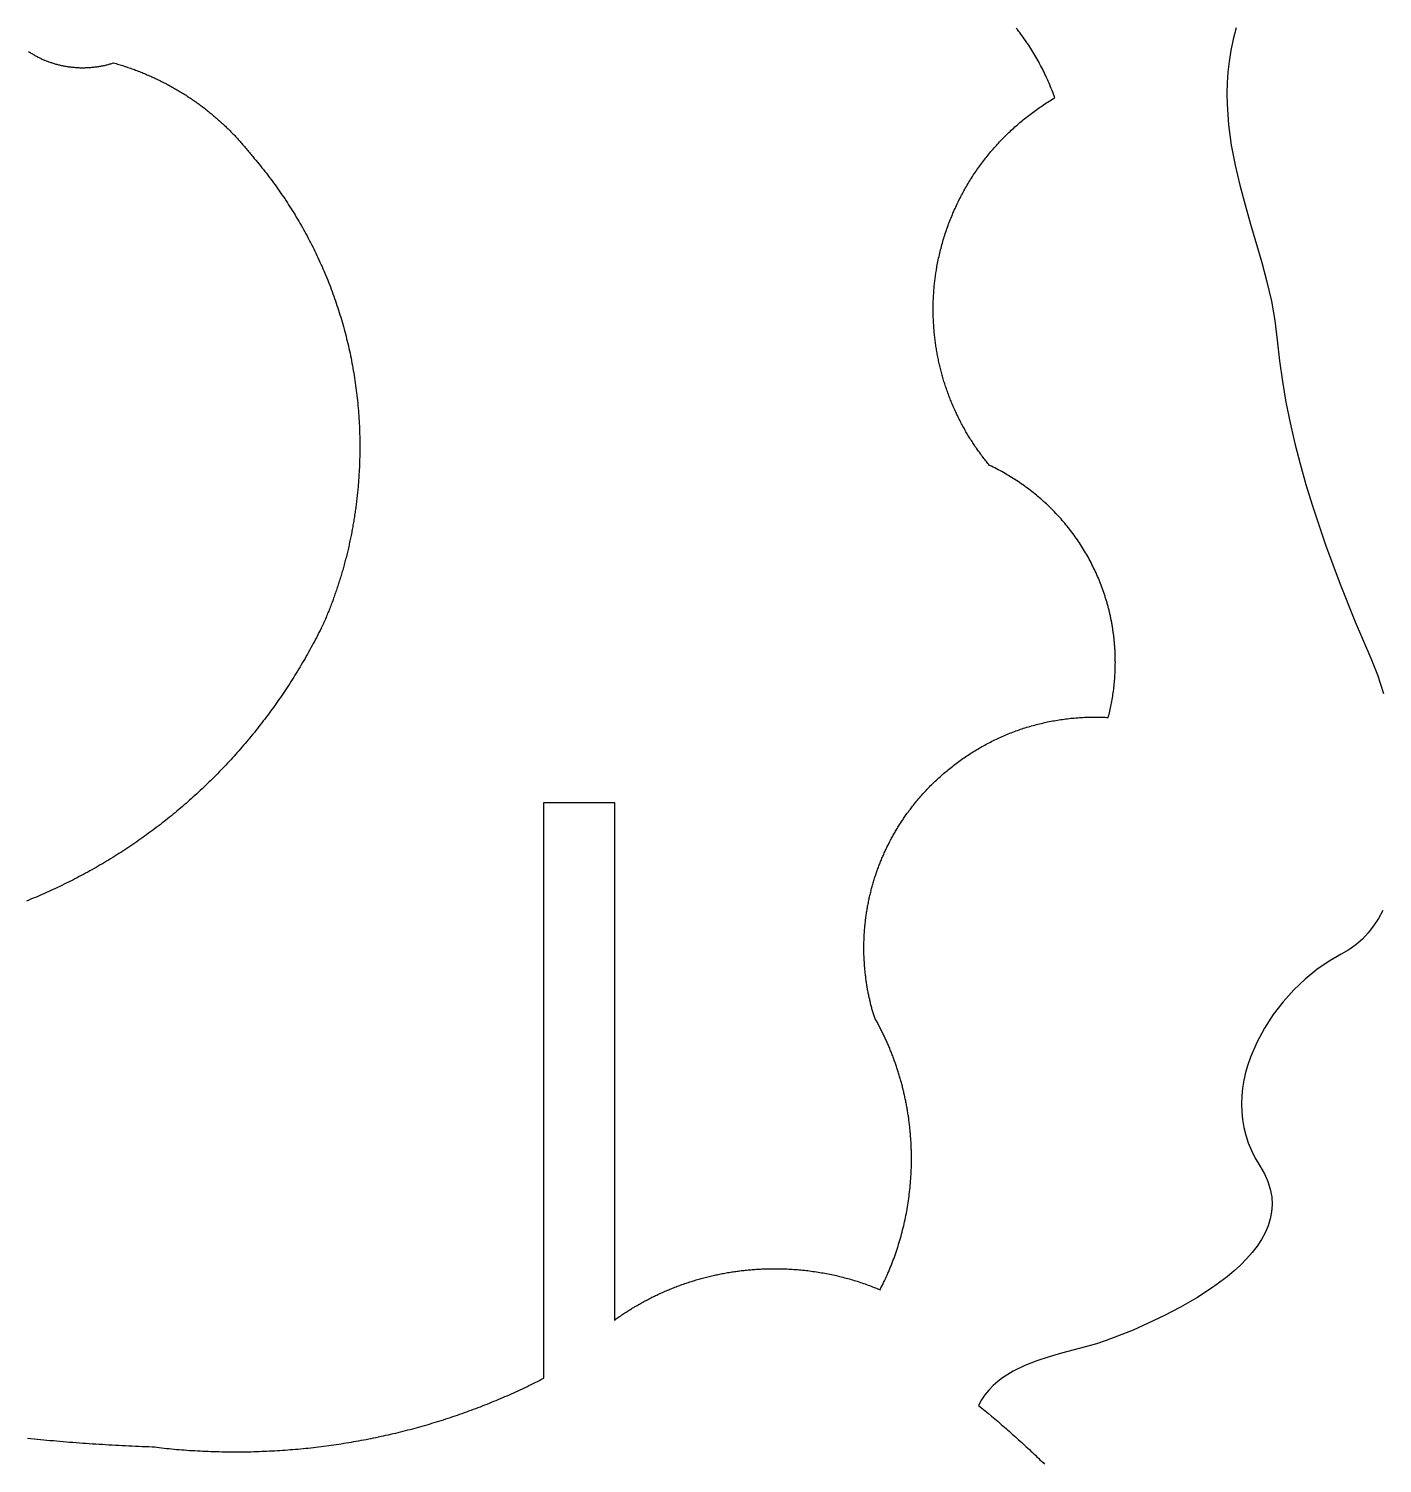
# Model space of a CAD drawing. Extents: x -331 to 1103, y -532 to 1751.
# Drawn here: x 73.6 to 307.1, y 508.9 to 756.4 of the extents above; entities that cross this region are included whole.
import ezdxf

# ---------------------------------------------------------------- set-up
doc = ezdxf.new("R2010")
doc.units = 0
doc.layers.add('Default_Layer', color=1, linetype='CONTINUOUS')

msp = doc.modelspace()

# ---------------------------------------------------------------- linework, layer by layer
at = {"layer": 'Default_Layer'}
for points in [[(73.41, 513.26), (73.97, 513.2), (74.52, 513.14), (75.08, 513.09), (75.63, 513.04), (76.19, 512.98), (76.75, 512.93), (77.31, 512.88), (77.86, 512.83), (78.42, 512.78), (78.98, 512.73), (79.54, 512.68), (80.11, 512.64), (80.67, 512.59), (81.23, 512.55), (81.79, 512.51), (82.36, 512.46), (82.92, 512.42), (83.48, 512.38), (84.05, 512.34), (84.62, 512.3), (85.18, 512.27), (85.75, 512.23), (86.32, 512.2), (86.88, 512.16), (87.45, 512.13), (88.02, 512.1), (88.59, 512.06), (89.16, 512.03), (89.73, 512.01), (90.3, 511.98), (90.87, 511.95), (91.44, 511.92), (92.02, 511.9), (92.59, 511.87), (93.16, 511.85), (93.74, 511.83), (94.31, 511.81), (94.89, 511.79), (95.29, 511.74), (95.7, 511.69), (96.12, 511.64), (96.54, 511.59), (96.96, 511.54), (97.38, 511.5), (97.81, 511.45), (98.25, 511.41), (98.68, 511.37), (99.12, 511.33), (99.56, 511.3), (100, 511.26), (100.45, 511.23), (100.9, 511.2), (101.35, 511.16), (101.8, 511.14), (102.26, 511.11), (102.72, 511.08), (103.18, 511.06), (103.64, 511.04), (104.1, 511.01), (104.57, 511), (105.03, 510.98), (105.5, 510.96), (105.97, 510.95), (106.44, 510.94), (106.91, 510.93), (107.38, 510.92), (107.86, 510.91), (108.33, 510.91), (108.81, 510.91), (109.28, 510.9), (109.74, 510.91), (110.19, 510.91), (110.64, 510.91), (111.1, 510.92), (111.55, 510.93), (112, 510.93), (112.45, 510.95), (112.91, 510.96), (113.36, 510.97), (113.81, 510.99), (114.26, 511.01), (114.71, 511.03), (115.16, 511.05), (115.61, 511.07), (116.05, 511.1), (116.5, 511.12), (116.95, 511.15), (117.4, 511.18), (117.84, 511.21), (118.29, 511.24), (118.73, 511.28), (119.18, 511.31), (119.62, 511.35), (120.07, 511.39), (120.51, 511.43), (120.95, 511.47), (121.39, 511.52), (121.84, 511.56), (122.28, 511.61), (122.72, 511.66), (123.16, 511.71), (123.6, 511.76), (124.04, 511.82), (124.47, 511.87), (124.91, 511.93), (125.35, 511.99), (125.79, 512.05), (126.22, 512.11), (126.66, 512.17), (127.09, 512.24), (127.53, 512.3), (127.96, 512.37), (128.39, 512.44), (128.83, 512.51), (129.26, 512.58), (129.69, 512.66), (130.12, 512.73), (130.55, 512.81), (130.98, 512.89), (131.41, 512.97), (131.83, 513.05), (132.26, 513.14), (132.69, 513.22), (133.11, 513.31), (133.54, 513.39), (133.96, 513.48), (134.39, 513.58), (134.81, 513.67), (135.23, 513.76), (135.66, 513.86), (136.08, 513.95), (136.5, 514.05), (136.92, 514.15), (137.34, 514.25), (137.76, 514.36), (138.17, 514.46), (138.59, 514.56), (139.01, 514.67), (139.42, 514.78), (139.84, 514.89), (140.25, 515), (140.66, 515.11), (141.08, 515.23), (141.49, 515.34), (141.9, 515.46), (142.31, 515.58), (142.72, 515.7), (143.13, 515.82), (143.53, 515.94), (143.94, 516.07), (144.35, 516.19), (144.75, 516.32), (145.16, 516.45), (145.56, 516.58), (145.96, 516.71), (146.37, 516.84), (146.77, 516.98), (147.17, 517.11), (147.57, 517.25), (147.97, 517.39), (148.36, 517.53), (148.76, 517.67), (149.16, 517.81), (149.55, 517.95), (149.95, 518.1), (150.34, 518.24), (150.73, 518.39), (151.13, 518.54), (151.52, 518.69), (151.91, 518.84), (152.3, 518.99), (152.68, 519.15), (153.07, 519.3), (153.46, 519.46), (153.84, 519.62), (154.23, 519.78), (154.61, 519.94), (154.99, 520.1), (155.38, 520.26), (155.76, 520.43), (156.14, 520.59), (156.52, 520.76), (156.89, 520.93), (157.27, 521.1), (157.65, 521.27), (158.02, 521.44), (158.4, 521.62), (158.77, 521.79), (159.14, 521.97), (159.51, 522.14), (159.88, 522.32), (160.25, 522.5), (160.62, 522.68), (160.99, 522.86), (161.35, 523.05), (161.72, 523.23), (162.08, 523.42), (162.45, 523.61), (162.45, 622.92), (174.63, 622.92), (174.63, 533.63), (174.81, 533.76), (174.99, 533.89), (175.17, 534.01), (175.36, 534.14), (175.54, 534.27), (175.72, 534.39), (175.91, 534.52), (176.09, 534.64), (176.28, 534.76), (176.46, 534.89), (176.65, 535.01), (176.84, 535.13), (177.02, 535.25), (177.21, 535.37), (177.4, 535.48), (177.59, 535.6), (177.78, 535.72), (177.98, 535.83), (178.17, 535.95), (178.36, 536.06), (178.55, 536.17), (178.75, 536.29), (178.94, 536.4), (179.14, 536.51), (179.33, 536.62), (179.53, 536.72), (179.73, 536.83), (179.92, 536.94), (180.12, 537.04), (180.32, 537.15), (180.52, 537.25), (180.72, 537.35), (180.92, 537.46), (181.12, 537.56), (181.33, 537.66), (181.53, 537.76), (181.73, 537.85), (181.94, 537.95), (182.14, 538.05), (182.34, 538.14), (182.55, 538.24), (182.76, 538.33), (182.96, 538.42), (183.17, 538.52), (183.38, 538.61), (183.59, 538.7), (183.79, 538.78), (184, 538.87), (184.21, 538.96), (184.42, 539.05), (184.64, 539.13), (184.85, 539.21), (185.06, 539.3), (185.27, 539.38), (185.49, 539.46), (185.7, 539.54), (185.91, 539.62), (186.13, 539.7), (186.34, 539.77), (186.56, 539.85), (186.77, 539.92), (186.99, 540), (187.21, 540.07), (187.43, 540.14), (187.64, 540.21), (187.86, 540.28), (188.08, 540.35), (188.3, 540.42), (188.52, 540.49), (188.74, 540.55), (188.96, 540.62), (189.19, 540.68), (189.41, 540.75), (189.63, 540.81), (189.85, 540.87), (190.08, 540.93), (190.3, 540.99), (190.53, 541.04), (190.75, 541.1), (190.98, 541.16), (191.2, 541.21), (191.43, 541.26), (191.65, 541.31), (191.88, 541.37), (192.11, 541.42), (192.34, 541.46), (192.56, 541.51), (192.79, 541.56), (193.02, 541.61), (193.25, 541.65), (193.48, 541.69), (193.71, 541.74), (193.94, 541.78), (194.17, 541.82), (194.41, 541.86), (194.64, 541.89), (194.87, 541.93), (195.1, 541.97), (195.34, 542), (195.57, 542.03), (195.8, 542.07), (196.04, 542.1), (196.27, 542.13), (196.51, 542.16), (196.74, 542.18), (196.98, 542.21), (197.21, 542.24), (197.45, 542.26), (197.69, 542.28), (197.92, 542.31), (198.16, 542.33), (198.4, 542.35), (198.64, 542.36), (198.88, 542.38), (199.11, 542.4), (199.35, 542.41), (199.59, 542.43), (199.83, 542.44), (200.07, 542.45), (200.31, 542.46), (200.55, 542.47), (200.8, 542.48), (201.04, 542.48), (201.28, 542.49), (201.52, 542.49), (201.76, 542.5), (202, 542.5), (202.25, 542.5), (202.56, 542.5), (202.86, 542.5), (203.17, 542.49), (203.48, 542.48), (203.78, 542.48), (204.09, 542.46), (204.39, 542.45), (204.7, 542.44), (205, 542.42), (205.3, 542.4), (205.6, 542.38), (205.91, 542.36), (206.21, 542.34), (206.51, 542.31), (206.81, 542.28), (207.11, 542.26), (207.41, 542.22), (207.7, 542.19), (208, 542.16), (208.3, 542.12), (208.59, 542.08), (208.89, 542.04), (209.18, 542), (209.48, 541.96), (209.77, 541.91), (210.06, 541.86), (210.35, 541.81), (210.64, 541.76), (210.93, 541.71), (211.22, 541.66), (211.51, 541.6), (211.8, 541.54), (212.08, 541.49), (212.37, 541.42), (212.65, 541.36), (212.94, 541.3), (213.22, 541.23), (213.5, 541.16), (213.78, 541.1), (214.06, 541.03), (214.34, 540.95), (214.62, 540.88), (214.9, 540.8), (215.17, 540.73), (215.45, 540.65), (215.72, 540.57), (215.99, 540.49), (216.27, 540.4), (216.54, 540.32), (216.81, 540.23), (217.07, 540.14), (217.34, 540.05), (217.61, 539.96), (217.87, 539.87), (218.14, 539.78), (218.4, 539.68), (218.66, 539.58), (218.92, 539.49), (219.18, 539.39), (219.44, 539.28), (219.69, 539.18), (219.95, 539.08), (220.2, 538.97), (220.46, 538.86), (220.61, 539.17), (220.77, 539.48), (220.93, 539.8), (221.08, 540.11), (221.23, 540.43), (221.38, 540.74), (221.53, 541.06), (221.67, 541.38), (221.81, 541.71), (221.95, 542.03), (222.09, 542.36), (222.23, 542.68), (222.36, 543.01), (222.49, 543.34), (222.62, 543.68), (222.75, 544.01), (222.87, 544.34), (222.99, 544.68), (223.11, 545.02), (223.23, 545.36), (223.34, 545.7), (223.46, 546.04), (223.57, 546.39), (223.67, 546.73), (223.78, 547.08), (223.88, 547.42), (223.98, 547.77), (224.08, 548.12), (224.18, 548.48), (224.27, 548.83), (224.36, 549.18), (224.45, 549.54), (224.54, 549.9), (224.62, 550.25), (224.7, 550.61), (224.78, 550.97), (224.85, 551.33), (224.93, 551.7), (225, 552.06), (225.07, 552.42), (225.13, 552.79), (225.19, 553.16), (225.25, 553.53), (225.31, 553.89), (225.37, 554.26), (225.42, 554.64), (225.47, 555.01), (225.51, 555.38), (225.56, 555.76), (225.6, 556.13), (225.64, 556.51), (225.67, 556.88), (225.71, 557.26), (225.74, 557.64), (225.76, 558.02), (225.79, 558.4), (225.81, 558.78), (225.83, 559.16), (225.84, 559.54), (225.86, 559.93), (225.87, 560.31), (225.87, 560.7), (225.88, 561.08), (225.88, 561.47), (225.88, 561.68), (225.88, 561.89), (225.88, 562.1), (225.87, 562.3), (225.87, 562.51), (225.86, 562.72), (225.86, 562.93), (225.85, 563.14), (225.85, 563.34), (225.84, 563.55), (225.83, 563.76), (225.82, 563.97), (225.81, 564.17), (225.8, 564.38), (225.78, 564.59), (225.77, 564.79), (225.76, 565), (225.74, 565.2), (225.73, 565.41), (225.71, 565.61), (225.69, 565.82), (225.68, 566.02), (225.66, 566.23), (225.64, 566.43), (225.62, 566.63), (225.59, 566.84), (225.57, 567.04), (225.55, 567.24), (225.53, 567.45), (225.5, 567.65), (225.48, 567.85), (225.45, 568.05), (225.42, 568.25), (225.4, 568.45), (225.37, 568.66), (225.34, 568.86), (225.31, 569.06), (225.28, 569.26), (225.25, 569.46), (225.21, 569.66), (225.18, 569.86), (225.15, 570.05), (225.11, 570.25), (225.08, 570.45), (225.04, 570.65), (225, 570.85), (224.96, 571.04), (224.93, 571.24), (224.89, 571.44), (224.85, 571.64), (224.81, 571.83), (224.76, 572.03), (224.72, 572.22), (224.68, 572.42), (224.63, 572.61), (224.59, 572.81), (224.54, 573), (224.5, 573.2), (224.45, 573.39), (224.4, 573.58), (224.36, 573.77), (224.31, 573.97), (224.26, 574.16), (224.21, 574.35), (224.15, 574.54), (224.1, 574.73), (224.05, 574.92), (224, 575.11), (223.94, 575.3), (223.89, 575.49), (223.83, 575.68), (223.78, 575.87), (223.72, 576.06), (223.66, 576.25), (223.6, 576.44), (223.54, 576.62), (223.48, 576.81), (223.42, 577), (223.36, 577.18), (223.3, 577.37), (223.24, 577.56), (223.17, 577.74), (223.11, 577.93), (223.04, 578.11), (222.98, 578.29), (222.91, 578.48), (222.85, 578.66), (222.78, 578.84), (222.71, 579.02), (222.64, 579.21), (222.57, 579.39), (222.5, 579.57), (222.43, 579.75), (222.36, 579.93), (222.29, 580.11), (222.21, 580.29), (222.14, 580.47), (222.07, 580.65), (221.99, 580.82), (221.92, 581), (221.84, 581.18), (221.76, 581.36), (221.68, 581.53), (221.61, 581.71), (221.53, 581.88), (221.45, 582.06), (221.37, 582.23), (221.29, 582.41), (221.21, 582.58), (221.12, 582.75), (221.04, 582.93), (220.96, 583.1), (220.87, 583.27), (220.79, 583.44), (220.7, 583.61), (220.62, 583.78), (220.53, 583.95), (220.45, 584.12), (220.36, 584.29), (220.27, 584.46), (220.18, 584.63), (220.09, 584.79), (220, 584.96), (219.91, 585.13), (219.82, 585.29), (219.73, 585.46), (219.63, 585.62), (219.54, 585.79), (219.49, 585.96), (219.43, 586.13), (219.38, 586.3), (219.32, 586.47), (219.27, 586.64), (219.22, 586.81), (219.17, 586.99), (219.12, 587.16), (219.07, 587.34), (219.02, 587.51), (218.98, 587.69), (218.93, 587.87), (218.88, 588.04), (218.84, 588.22), (218.79, 588.4), (218.75, 588.58), (218.71, 588.76), (218.67, 588.94), (218.62, 589.13), (218.58, 589.31), (218.54, 589.49), (218.51, 589.68), (218.47, 589.86), (218.43, 590.05), (218.39, 590.23), (218.36, 590.42), (218.32, 590.6), (218.29, 590.79), (218.26, 590.98), (218.23, 591.17), (218.19, 591.36), (218.16, 591.55), (218.13, 591.74), (218.11, 591.93), (218.08, 592.12), (218.05, 592.31), (218.03, 592.5), (218, 592.69), (217.98, 592.89), (217.95, 593.08), (217.93, 593.27), (217.91, 593.47), (217.89, 593.66), (217.87, 593.86), (217.85, 594.05), (217.83, 594.25), (217.82, 594.45), (217.8, 594.64), (217.79, 594.84), (217.77, 595.04), (217.76, 595.23), (217.75, 595.43), (217.73, 595.63), (217.72, 595.83), (217.72, 596.03), (217.71, 596.23), (217.7, 596.43), (217.69, 596.63), (217.69, 596.83), (217.68, 597.03), (217.68, 597.23), (217.68, 597.43), (217.68, 597.63), (217.68, 597.83), (217.68, 598.05), (217.68, 598.27), (217.68, 598.48), (217.68, 598.7), (217.69, 598.91), (217.7, 599.13), (217.7, 599.35), (217.71, 599.56), (217.72, 599.77), (217.73, 599.99), (217.74, 600.2), (217.76, 600.42), (217.77, 600.63), (217.79, 600.84), (217.8, 601.05), (217.82, 601.27), (217.84, 601.48), (217.86, 601.69), (217.88, 601.9), (217.9, 602.11), (217.93, 602.32), (217.95, 602.53), (217.97, 602.74), (218, 602.95), (218.03, 603.16), (218.06, 603.37), (218.09, 603.58), (218.12, 603.79), (218.15, 604), (218.18, 604.2), (218.21, 604.41), (218.25, 604.62), (218.29, 604.82), (218.32, 605.03), (218.36, 605.24), (218.4, 605.44), (218.44, 605.65), (218.48, 605.85), (218.52, 606.06), (218.57, 606.26), (218.61, 606.46), (218.66, 606.67), (218.7, 606.87), (218.75, 607.07), (218.8, 607.27), (218.85, 607.47), (218.9, 607.67), (218.95, 607.87), (219, 608.07), (219.05, 608.27), (219.11, 608.47), (219.16, 608.67), (219.22, 608.87), (219.28, 609.07), (219.34, 609.27), (219.4, 609.46), (219.46, 609.66), (219.52, 609.86), (219.58, 610.05), (219.64, 610.25), (219.71, 610.44), (219.77, 610.64), (219.84, 610.83), (219.91, 611.02), (219.97, 611.22), (220.04, 611.41), (220.11, 611.6), (220.18, 611.79), (220.26, 611.98), (220.33, 612.17), (220.4, 612.36), (220.48, 612.55), (220.55, 612.74), (220.63, 612.93), (220.71, 613.12), (220.79, 613.31), (220.86, 613.49), (220.95, 613.68), (221.03, 613.87), (221.11, 614.05), (221.19, 614.24), (221.28, 614.42), (221.36, 614.6), (221.45, 614.79), (221.53, 614.97), (221.62, 615.15), (221.71, 615.33), (221.8, 615.51), (221.89, 615.7), (221.98, 615.88), (222.07, 616.06), (222.16, 616.23), (222.26, 616.41), (222.35, 616.59), (222.45, 616.77), (222.54, 616.94), (222.64, 617.12), (222.74, 617.3), (222.84, 617.47), (222.94, 617.65), (223.04, 617.82), (223.14, 617.99), (223.24, 618.16), (223.34, 618.34), (223.45, 618.51), (223.55, 618.68), (223.66, 618.85), (223.76, 619.02), (223.87, 619.19), (223.98, 619.36), (224.09, 619.52), (224.2, 619.69), (224.31, 619.86), (224.42, 620.02), (224.53, 620.19), (224.64, 620.35), (224.76, 620.52), (224.87, 620.68), (224.99, 620.84), (225.1, 621.01), (225.22, 621.17), (225.34, 621.33), (225.45, 621.49), (225.57, 621.65), (225.69, 621.81), (225.81, 621.96), (225.94, 622.12), (226.06, 622.28), (226.23, 622.5), (226.41, 622.72), (226.58, 622.93), (226.76, 623.15), (226.94, 623.36), (227.12, 623.58), (227.3, 623.79), (227.48, 624), (227.67, 624.21), (227.85, 624.42), (228.04, 624.63), (228.23, 624.83), (228.42, 625.03), (228.61, 625.24), (228.8, 625.44), (229, 625.64), (229.19, 625.84), (229.39, 626.04), (229.59, 626.23), (229.79, 626.43), (229.99, 626.62), (230.19, 626.81), (230.4, 627), (230.6, 627.19), (230.81, 627.38), (231.01, 627.56), (231.22, 627.75), (231.43, 627.93), (231.64, 628.11), (231.85, 628.29), (232.07, 628.47), (232.28, 628.65), (232.5, 628.83), (232.72, 629), (232.93, 629.17), (233.15, 629.34), (233.38, 629.51), (233.6, 629.68), (233.82, 629.85), (234.04, 630.01), (234.27, 630.18), (234.5, 630.34), (234.73, 630.5), (234.95, 630.66), (235.18, 630.82), (235.42, 630.97), (235.65, 631.13), (235.88, 631.28), (236.12, 631.43), (236.35, 631.58), (236.59, 631.73), (236.83, 631.87), (237.07, 632.02), (237.31, 632.16), (237.55, 632.3), (237.79, 632.44), (238.03, 632.58), (238.28, 632.72), (238.52, 632.85), (238.77, 632.98), (239.01, 633.11), (239.26, 633.24), (239.51, 633.37), (239.76, 633.5), (240.01, 633.62), (240.27, 633.75), (240.52, 633.87), (240.77, 633.99), (241.03, 634.1), (241.28, 634.22), (241.54, 634.33), (241.8, 634.44), (242.06, 634.55), (242.32, 634.66), (242.58, 634.77), (242.84, 634.88), (243.1, 634.98), (243.37, 635.08), (243.63, 635.18), (243.9, 635.28), (244.16, 635.37), (244.43, 635.47), (244.7, 635.56), (244.97, 635.65), (245.23, 635.74), (245.5, 635.82), (245.78, 635.91), (246.05, 635.99), (246.32, 636.07), (246.59, 636.15), (246.87, 636.23), (247.14, 636.3), (247.42, 636.38), (247.7, 636.45), (247.97, 636.52), (248.25, 636.58), (248.53, 636.65), (248.81, 636.71), (249.09, 636.77), (249.37, 636.83), (249.65, 636.89), (249.94, 636.95), (250.22, 637), (250.5, 637.05), (250.79, 637.1), (251.07, 637.15), (251.36, 637.19), (251.65, 637.24), (251.93, 637.28), (252.22, 637.32), (252.51, 637.36), (252.8, 637.39), (253.09, 637.42), (253.38, 637.46), (253.67, 637.48), (253.96, 637.51), (254.25, 637.54), (254.55, 637.56), (254.84, 637.58), (255.14, 637.6), (255.43, 637.61), (255.73, 637.63), (256.02, 637.64), (256.32, 637.65), (256.61, 637.66), (256.91, 637.66), (257.21, 637.67), (257.51, 637.67), (257.81, 637.67), (258.11, 637.66), (258.41, 637.66), (258.71, 637.65), (258.99, 637.64), (259.28, 637.63), (259.55, 637.62), (259.81, 637.6), (259.89, 637.87), (259.96, 638.14), (260.02, 638.41), (260.09, 638.69), (260.15, 638.97), (260.22, 639.25), (260.28, 639.53), (260.34, 639.82), (260.39, 640.1), (260.45, 640.39), (260.5, 640.68), (260.55, 640.98), (260.59, 641.27), (260.64, 641.57), (260.68, 641.87), (260.72, 642.16), (260.76, 642.47), (260.8, 642.77), (260.83, 643.07), (260.86, 643.38), (260.89, 643.68), (260.92, 643.99), (260.94, 644.3), (260.96, 644.61), (260.98, 644.92), (261, 645.23), (261.01, 645.55), (261.02, 645.86), (261.03, 646.18), (261.04, 646.49), (261.04, 646.81), (261.05, 647.13), (261.04, 647.3), (261.04, 647.48), (261.04, 647.65), (261.04, 647.83), (261.04, 648), (261.03, 648.17), (261.03, 648.35), (261.02, 648.52), (261.01, 648.7), (261.01, 648.87), (261, 649.04), (260.99, 649.22), (260.98, 649.39), (260.97, 649.56), (260.96, 649.73), (260.94, 649.91), (260.93, 650.08), (260.92, 650.25), (260.9, 650.42), (260.89, 650.59), (260.87, 650.76), (260.85, 650.93), (260.84, 651.11), (260.82, 651.28), (260.8, 651.45), (260.78, 651.62), (260.76, 651.79), (260.74, 651.95), (260.71, 652.12), (260.69, 652.29), (260.67, 652.46), (260.64, 652.63), (260.62, 652.8), (260.59, 652.97), (260.56, 653.13), (260.54, 653.3), (260.51, 653.47), (260.48, 653.64), (260.45, 653.8), (260.42, 653.97), (260.39, 654.14), (260.36, 654.3), (260.32, 654.47), (260.29, 654.63), (260.26, 654.8), (260.22, 654.96), (260.19, 655.13), (260.15, 655.29), (260.11, 655.46), (260.08, 655.62), (260.04, 655.79), (260, 655.95), (259.96, 656.11), (259.92, 656.27), (259.88, 656.44), (259.83, 656.6), (259.79, 656.76), (259.75, 656.92), (259.7, 657.08), (259.66, 657.25), (259.61, 657.41), (259.57, 657.57), (259.52, 657.73), (259.47, 657.89), (259.42, 658.05), (259.37, 658.21), (259.32, 658.37), (259.27, 658.52), (259.22, 658.68), (259.17, 658.84), (259.07, 659.16), (258.96, 659.47), (258.85, 659.78), (258.73, 660.1), (258.62, 660.41), (258.5, 660.71), (258.37, 661.02), (258.25, 661.33), (258.12, 661.63), (257.99, 661.94), (257.86, 662.24), (257.72, 662.54), (257.59, 662.84), (257.45, 663.14), (257.3, 663.44), (257.16, 663.73), (257.01, 664.02), (256.86, 664.32), (256.71, 664.61), (256.55, 664.9), (256.39, 665.19), (256.23, 665.47), (256.07, 665.76), (255.91, 666.04), (255.74, 666.32), (255.57, 666.6), (255.4, 666.88), (255.22, 667.16), (255.04, 667.43), (254.86, 667.71), (254.68, 667.98), (254.5, 668.25), (254.31, 668.52), (254.12, 668.79), (253.93, 669.05), (253.74, 669.32), (253.54, 669.58), (253.34, 669.84), (253.14, 670.1), (252.94, 670.35), (252.73, 670.61), (252.53, 670.86), (252.32, 671.11), (252.11, 671.36), (251.89, 671.61), (251.68, 671.86), (251.46, 672.1), (251.24, 672.34), (251.02, 672.58), (250.79, 672.82), (250.57, 673.06), (250.34, 673.29), (250.11, 673.53), (249.88, 673.76), (249.64, 673.99), (249.4, 674.21), (249.17, 674.44), (248.93, 674.66), (248.68, 674.88), (248.44, 675.1), (248.19, 675.32), (247.94, 675.53), (247.69, 675.74), (247.44, 675.95), (247.19, 676.16), (246.93, 676.37), (246.67, 676.57), (246.41, 676.77), (246.15, 676.97), (245.89, 677.17), (245.62, 677.37), (245.36, 677.56), (245.09, 677.75), (244.82, 677.94), (244.54, 678.13), (244.27, 678.31), (243.99, 678.49), (243.72, 678.67), (243.44, 678.85), (243.16, 679.03), (242.87, 679.2), (242.59, 679.37), (242.3, 679.54), (242.02, 679.7), (241.73, 679.87), (241.44, 680.03), (241.14, 680.19), (240.85, 680.34), (240.55, 680.5), (240.26, 680.65), (239.96, 680.8), (239.66, 680.94), (239.36, 681.09), (239.21, 681.26), (239.07, 681.43), (238.93, 681.6), (238.8, 681.77), (238.66, 681.95), (238.52, 682.12), (238.38, 682.3), (238.25, 682.47), (238.11, 682.65), (237.98, 682.83), (237.85, 683.01), (237.72, 683.18), (237.59, 683.36), (237.46, 683.54), (237.33, 683.73), (237.2, 683.91), (237.07, 684.09), (236.95, 684.27), (236.82, 684.46), (236.7, 684.64), (236.57, 684.83), (236.45, 685.01), (236.33, 685.2), (236.21, 685.39), (236.09, 685.58), (235.97, 685.77), (235.86, 685.96), (235.74, 686.15), (235.62, 686.34), (235.51, 686.53), (235.4, 686.72), (235.28, 686.91), (235.17, 687.11), (235.06, 687.3), (234.95, 687.5), (234.84, 687.69), (234.73, 687.89), (234.63, 688.09), (234.52, 688.29), (234.42, 688.48), (234.31, 688.68), (234.21, 688.88), (234.11, 689.08), (234.01, 689.28), (233.91, 689.49), (233.81, 689.69), (233.71, 689.89), (233.62, 690.09), (233.52, 690.3), (233.43, 690.5), (233.34, 690.71), (233.24, 690.91), (233.15, 691.12), (233.06, 691.33), (232.97, 691.54), (232.89, 691.74), (232.8, 691.95), (232.71, 692.16), (232.63, 692.37), (232.55, 692.58), (232.46, 692.79), (232.38, 693.01), (232.3, 693.22), (232.22, 693.43), (232.14, 693.64), (232.07, 693.86), (231.99, 694.07), (231.92, 694.29), (231.84, 694.5), (231.77, 694.72), (231.7, 694.94), (231.63, 695.15), (231.56, 695.37), (231.49, 695.59), (231.43, 695.81), (231.36, 696.03), (231.3, 696.25), (231.23, 696.47), (231.17, 696.69), (231.11, 696.91), (231.05, 697.13), (230.99, 697.35), (230.93, 697.58), (230.88, 697.8), (230.82, 698.02), (230.77, 698.25), (230.72, 698.47), (230.67, 698.7), (230.62, 698.92), (230.57, 699.15), (230.52, 699.38), (230.47, 699.6), (230.43, 699.83), (230.38, 700.06), (230.34, 700.29), (230.3, 700.51), (230.26, 700.74), (230.22, 700.97), (230.18, 701.2), (230.14, 701.43), (230.11, 701.66), (230.07, 701.9), (230.04, 702.13), (230.01, 702.36), (229.98, 702.59), (229.95, 702.82), (229.92, 703.06), (229.89, 703.29), (229.87, 703.53), (229.84, 703.76), (229.82, 704), (229.8, 704.23), (229.78, 704.47), (229.76, 704.7), (229.74, 704.94), (229.72, 705.18), (229.71, 705.41), (229.7, 705.65), (229.68, 705.89), (229.67, 706.13), (229.66, 706.36), (229.65, 706.6), (229.65, 706.84), (229.64, 707.08), (229.63, 707.32), (229.63, 707.56), (229.63, 707.8), (229.63, 708.04), (229.63, 708.29), (229.63, 708.53), (229.64, 708.77), (229.64, 709.02), (229.65, 709.26), (229.65, 709.5), (229.66, 709.74), (229.67, 709.98), (229.68, 710.22), (229.7, 710.46), (229.71, 710.7), (229.73, 710.94), (229.74, 711.17), (229.76, 711.41), (229.78, 711.64), (229.8, 711.88), (229.82, 712.11), (229.84, 712.34), (229.87, 712.57), (229.89, 712.8), (229.92, 713.02), (229.94, 713.25), (229.97, 713.47), (230, 713.7), (230.03, 713.92), (230.06, 714.14), (230.1, 714.35), (230.13, 714.57), (230.17, 714.78), (230.2, 715), (230.24, 715.21), (230.28, 715.42), (230.33, 715.71), (230.39, 716), (230.45, 716.29), (230.51, 716.58), (230.57, 716.87), (230.63, 717.16), (230.7, 717.45), (230.77, 717.73), (230.83, 718.02), (230.91, 718.31), (230.98, 718.59), (231.05, 718.87), (231.13, 719.16), (231.21, 719.44), (231.29, 719.72), (231.37, 720), (231.46, 720.28), (231.54, 720.56), (231.63, 720.84), (231.72, 721.11), (231.81, 721.39), (231.9, 721.66), (232, 721.94), (232.1, 722.21), (232.19, 722.48), (232.29, 722.75), (232.4, 723.03), (232.5, 723.29), (232.61, 723.56), (232.71, 723.83), (232.82, 724.1), (232.93, 724.36), (233.04, 724.63), (233.16, 724.89), (233.27, 725.15), (233.39, 725.42), (233.51, 725.68), (233.63, 725.94), (233.75, 726.2), (233.88, 726.45), (234, 726.71), (234.13, 726.97), (234.26, 727.22), (234.39, 727.48), (234.52, 727.73), (234.66, 727.98), (234.79, 728.23), (234.93, 728.48), (235.07, 728.73), (235.21, 728.98), (235.35, 729.22), (235.5, 729.47), (235.64, 729.71), (235.79, 729.96), (235.94, 730.2), (236.09, 730.44), (236.24, 730.68), (236.39, 730.92), (236.55, 731.16), (236.7, 731.39), (236.86, 731.63), (237.02, 731.86), (237.18, 732.1), (237.34, 732.33), (237.51, 732.56), (237.67, 732.79), (237.84, 733.02), (238.01, 733.24), (238.18, 733.47), (238.35, 733.7), (238.52, 733.92), (238.7, 734.14), (238.87, 734.36), (239.05, 734.58), (239.23, 734.8), (239.41, 735.02), (239.59, 735.24), (239.77, 735.45), (239.96, 735.67), (240.14, 735.88), (240.33, 736.09), (240.52, 736.3), (240.71, 736.51), (240.9, 736.72), (241.09, 736.93), (241.29, 737.13), (241.48, 737.34), (241.68, 737.54), (241.88, 737.74), (242.08, 737.94), (242.28, 738.14), (242.48, 738.34), (242.69, 738.53), (242.89, 738.73), (243.1, 738.92), (243.31, 739.11), (243.51, 739.3), (243.72, 739.49), (243.94, 739.68), (244.15, 739.87), (244.36, 740.05), (244.58, 740.24), (244.8, 740.42), (245.01, 740.6), (245.23, 740.78), (245.45, 740.96), (245.68, 741.14), (245.9, 741.31), (246.12, 741.49), (246.35, 741.66), (246.57, 741.83), (246.8, 742), (247.03, 742.17), (247.26, 742.34), (247.49, 742.51), (247.73, 742.67), (247.96, 742.83), (248.2, 742.99), (248.43, 743.15), (248.67, 743.31), (248.91, 743.47), (249.15, 743.63), (249.39, 743.78), (249.63, 743.93), (249.87, 744.08), (250.12, 744.23), (250.36, 744.38), (250.61, 744.53), (250.49, 744.85), (250.38, 745.17), (250.25, 745.49), (250.13, 745.81), (250, 746.13), (249.88, 746.44), (249.75, 746.76), (249.61, 747.07), (249.48, 747.38), (249.34, 747.69), (249.2, 748), (249.06, 748.31), (248.91, 748.61), (248.76, 748.92), (248.61, 749.22), (248.46, 749.52), (248.31, 749.82), (248.15, 750.12), (247.99, 750.42), (247.83, 750.72), (247.67, 751.01), (247.5, 751.3), (247.33, 751.59), (247.16, 751.88), (246.99, 752.17), (246.82, 752.46), (246.64, 752.74), (246.46, 753.03), (246.28, 753.31), (246.1, 753.59), (245.91, 753.87), (245.72, 754.14), (245.53, 754.42), (245.34, 754.69), (245.15, 754.96), (244.95, 755.23), (244.76, 755.5), (244.56, 755.77), (244.35, 756.03), (244.15, 756.3), (243.94, 756.56)], [(281.87, 756.58), (281.37, 754.64), (280.98, 752.71), (280.68, 750.81), (280.47, 748.94), (280.34, 747.08), (280.29, 745.25), (280.32, 743.43), (280.57, 739.85), (281.04, 736.34), (281.7, 732.88), (282.51, 729.46), (283.42, 726.08), (284.38, 722.73), (286.31, 716.08), (287.19, 712.76), (287.96, 709.43), (288.57, 706.08), (288.98, 702.71), (289.36, 699.16), (289.86, 695.6), (290.47, 692.03), (291.2, 688.46), (292.02, 684.9), (292.93, 681.34), (293.92, 677.81), (294.99, 674.29), (297.31, 667.37), (299.81, 660.61), (302.43, 654.08), (305.11, 647.82), (306.26, 644.94), (307.31, 641.76)], [(73.59, 752.49), (73.72, 752.4), (73.85, 752.32), (73.98, 752.24), (74.12, 752.16), (74.25, 752.08), (74.39, 752), (74.52, 751.92), (74.66, 751.84), (74.8, 751.77), (74.93, 751.7), (75.07, 751.62), (75.21, 751.55), (75.35, 751.48), (75.49, 751.41), (75.63, 751.35), (75.78, 751.28), (75.92, 751.21), (76.06, 751.15), (76.21, 751.09), (76.35, 751.03), (76.5, 750.97), (76.64, 750.91), (76.79, 750.85), (76.94, 750.8), (77.08, 750.74), (77.23, 750.69), (77.38, 750.64), (77.53, 750.59), (77.68, 750.54), (77.83, 750.49), (77.99, 750.44), (78.14, 750.4), (78.29, 750.35), (78.44, 750.31), (78.6, 750.27), (78.75, 750.23), (78.91, 750.19), (79.06, 750.16), (79.22, 750.12), (79.38, 750.09), (79.53, 750.06), (79.69, 750.02), (79.85, 749.99), (80.01, 749.97), (80.17, 749.94), (80.33, 749.91), (80.49, 749.89), (80.65, 749.87), (80.81, 749.85), (80.97, 749.83), (81.13, 749.81), (81.3, 749.8), (81.46, 749.78), (81.62, 749.77), (81.79, 749.76), (81.95, 749.75), (82.11, 749.74), (82.28, 749.73), (82.44, 749.72), (82.61, 749.72), (82.78, 749.72), (82.94, 749.72), (83.12, 749.72), (83.3, 749.72), (83.47, 749.73), (83.65, 749.73), (83.82, 749.74), (84, 749.75), (84.17, 749.76), (84.34, 749.77), (84.51, 749.79), (84.69, 749.8), (84.86, 749.82), (85.03, 749.84), (85.2, 749.86), (85.36, 749.88), (85.53, 749.91), (85.7, 749.93), (85.86, 749.96), (86.03, 749.99), (86.19, 750.02), (86.36, 750.05), (86.52, 750.09), (86.68, 750.12), (86.84, 750.16), (87, 750.19), (87.16, 750.23), (87.31, 750.27), (87.47, 750.32), (87.62, 750.36), (87.77, 750.4), (87.92, 750.45), (88.07, 750.5), (88.22, 750.55), (88.45, 750.48), (88.68, 750.42), (88.91, 750.35), (89.14, 750.28), (89.37, 750.21), (89.59, 750.14), (89.82, 750.07), (90.05, 750), (90.27, 749.92), (90.5, 749.85), (90.72, 749.77), (90.94, 749.7), (91.17, 749.62), (91.39, 749.54), (91.61, 749.46), (91.83, 749.38), (92.05, 749.3), (92.27, 749.21), (92.49, 749.13), (92.71, 749.04), (92.93, 748.96), (93.15, 748.87), (93.36, 748.78), (93.58, 748.69), (93.8, 748.6), (94.01, 748.51), (94.22, 748.42), (94.44, 748.33), (94.65, 748.23), (94.86, 748.14), (95.08, 748.04), (95.29, 747.94), (95.5, 747.85), (95.71, 747.75), (95.92, 747.65), (96.12, 747.55), (96.33, 747.44), (96.54, 747.34), (96.75, 747.24), (96.95, 747.13), (97.16, 747.03), (97.36, 746.92), (97.57, 746.81), (97.77, 746.7), (97.97, 746.59), (98.17, 746.48), (98.37, 746.37), (98.57, 746.26), (98.77, 746.14), (98.97, 746.03), (99.17, 745.91), (99.37, 745.8), (99.57, 745.68), (99.76, 745.56), (99.96, 745.44), (100.15, 745.32), (100.35, 745.2), (100.54, 745.08), (100.74, 744.95), (100.93, 744.83), (101.12, 744.7), (101.31, 744.58), (101.5, 744.45), (101.69, 744.32), (101.88, 744.19), (102.07, 744.07), (102.25, 743.93), (102.44, 743.8), (102.63, 743.67), (102.81, 743.54), (103, 743.4), (103.18, 743.27), (103.36, 743.13), (103.54, 743), (103.73, 742.86), (103.91, 742.72), (104.09, 742.58), (104.27, 742.44), (104.44, 742.3), (104.62, 742.16), (104.8, 742.01), (104.98, 741.87), (105.15, 741.73), (105.33, 741.58), (105.5, 741.43), (105.67, 741.29), (105.85, 741.14), (106.02, 740.99), (106.19, 740.84), (106.36, 740.69), (106.53, 740.54), (106.7, 740.39), (106.87, 740.23), (107.03, 740.08), (107.2, 739.93), (107.37, 739.77), (107.53, 739.61), (107.69, 739.46), (107.86, 739.3), (108.02, 739.14), (108.18, 738.98), (108.34, 738.82), (108.5, 738.66), (108.66, 738.5), (108.82, 738.33), (108.98, 738.17), (109.14, 738), (109.29, 737.84), (109.45, 737.67), (109.6, 737.51), (109.76, 737.34), (109.91, 737.17), (110.06, 737), (110.21, 736.83), (110.37, 736.66), (110.51, 736.49), (110.66, 736.32), (110.81, 736.14), (110.96, 735.97), (111.11, 735.79), (111.25, 735.62), (111.4, 735.44), (111.54, 735.27), (111.68, 735.09), (111.83, 734.91), (111.97, 734.73), (112.11, 734.55), (112.25, 734.37), (112.52, 734.06), (112.78, 733.74), (113.05, 733.42), (113.31, 733.1), (113.57, 732.78), (113.83, 732.46), (114.09, 732.14), (114.35, 731.81), (114.6, 731.49), (114.86, 731.16), (115.11, 730.83), (115.36, 730.5), (115.61, 730.17), (115.85, 729.83), (116.1, 729.5), (116.34, 729.16), (116.58, 728.83), (116.82, 728.49), (117.06, 728.15), (117.29, 727.8), (117.53, 727.46), (117.76, 727.12), (117.99, 726.77), (118.22, 726.42), (118.44, 726.07), (118.67, 725.72), (118.89, 725.37), (119.11, 725.02), (119.33, 724.67), (119.55, 724.31), (119.77, 723.95), (119.98, 723.6), (120.19, 723.24), (120.4, 722.88), (120.61, 722.52), (120.82, 722.15), (121.02, 721.79), (121.22, 721.42), (121.42, 721.06), (121.62, 720.69), (121.82, 720.32), (122.01, 719.95), (122.21, 719.58), (122.4, 719.2), (122.59, 718.83), (122.77, 718.45), (122.96, 718.08), (123.14, 717.7), (123.32, 717.32), (123.5, 716.94), (123.68, 716.56), (123.85, 716.18), (124.02, 715.79), (124.2, 715.41), (124.36, 715.02), (124.53, 714.64), (124.7, 714.25), (124.86, 713.86), (125.02, 713.47), (125.18, 713.08), (125.33, 712.69), (125.49, 712.29), (125.64, 711.9), (125.79, 711.5), (125.94, 711.11), (126.09, 710.71), (126.23, 710.31), (126.37, 709.91), (126.51, 709.51), (126.65, 709.11), (126.78, 708.71), (126.92, 708.3), (127.05, 707.9), (127.18, 707.49), (127.3, 707.08), (127.43, 706.68), (127.55, 706.27), (127.67, 705.86), (127.79, 705.45), (127.9, 705.04), (128.02, 704.62), (128.13, 704.21), (128.24, 703.8), (128.35, 703.38), (128.45, 702.96), (128.55, 702.55), (128.65, 702.13), (128.75, 701.71), (128.85, 701.29), (128.94, 700.87), (129.03, 700.45), (129.12, 700.03), (129.21, 699.6), (129.29, 699.18), (129.37, 698.75), (129.45, 698.33), (129.53, 697.9), (129.6, 697.47), (129.67, 697.04), (129.74, 696.62), (129.81, 696.19), (129.88, 695.76), (129.94, 695.32), (130, 694.89), (130.06, 694.46), (130.12, 694.02), (130.17, 693.59), (130.22, 693.15), (130.27, 692.72), (130.31, 692.28), (130.36, 691.84), (130.4, 691.41), (130.44, 690.97), (130.47, 690.53), (130.51, 690.09), (130.54, 689.65), (130.57, 689.2), (130.6, 688.76), (130.62, 688.32), (130.64, 687.88), (130.66, 687.43), (130.68, 686.99), (130.69, 686.54), (130.7, 686.09), (130.71, 685.65), (130.72, 685.2), (130.72, 684.75), (130.72, 684.3), (130.72, 684.04), (130.72, 683.78), (130.72, 683.52), (130.72, 683.26), (130.71, 682.99), (130.71, 682.73), (130.7, 682.47), (130.69, 682.21), (130.69, 681.95), (130.68, 681.69), (130.67, 681.43), (130.66, 681.17), (130.65, 680.91), (130.64, 680.65), (130.62, 680.39), (130.61, 680.13), (130.6, 679.88), (130.58, 679.62), (130.57, 679.36), (130.55, 679.1), (130.53, 678.84), (130.51, 678.59), (130.49, 678.33), (130.47, 678.07), (130.45, 677.82), (130.43, 677.56), (130.41, 677.31), (130.39, 677.05), (130.36, 676.79), (130.34, 676.54), (130.31, 676.28), (130.29, 676.03), (130.26, 675.78), (130.23, 675.52), (130.2, 675.27), (130.17, 675.02), (130.14, 674.76), (130.11, 674.51), (130.08, 674.26), (130.04, 674.01), (130.01, 673.75), (129.98, 673.5), (129.94, 673.25), (129.9, 673), (129.87, 672.75), (129.83, 672.5), (129.79, 672.25), (129.75, 672), (129.71, 671.75), (129.67, 671.5), (129.63, 671.25), (129.59, 671.01), (129.54, 670.76), (129.5, 670.51), (129.45, 670.26), (129.41, 670.02), (129.36, 669.77), (129.32, 669.52), (129.27, 669.28), (129.22, 669.03), (129.17, 668.79), (129.12, 668.54), (129.07, 668.3), (129.02, 668.06), (128.97, 667.81), (128.91, 667.57), (128.86, 667.33), (128.8, 667.09), (128.75, 666.84), (128.69, 666.6), (128.64, 666.36), (128.58, 666.12), (128.52, 665.88), (128.46, 665.64), (128.4, 665.4), (128.34, 665.16), (128.28, 664.92), (128.22, 664.69), (128.16, 664.45), (128.09, 664.21), (128.03, 663.97), (127.96, 663.74), (127.9, 663.5), (127.83, 663.27), (127.77, 663.03), (127.7, 662.8), (127.63, 662.56), (127.56, 662.33), (127.49, 662.09), (127.42, 661.86), (127.35, 661.63), (127.28, 661.4), (127.21, 661.17), (127.13, 660.94), (127.06, 660.7), (126.98, 660.47), (126.91, 660.24), (126.83, 660.02), (126.76, 659.79), (126.68, 659.56), (126.6, 659.33), (126.52, 659.1), (126.44, 658.88), (126.36, 658.65), (126.28, 658.42), (126.2, 658.2), (126.12, 657.97), (126.04, 657.75), (125.95, 657.53), (125.87, 657.3), (125.78, 657.08), (125.7, 656.86), (125.61, 656.64), (125.53, 656.41), (125.44, 656.19), (125.35, 655.97), (125.26, 655.75), (125.17, 655.54), (125.08, 655.32), (124.99, 655.1), (124.9, 654.88), (124.81, 654.66), (124.72, 654.45), (124.62, 654.23), (124.53, 654.02), (124.44, 653.8), (124.34, 653.59), (124.24, 653.37), (124.06, 652.99), (123.87, 652.62), (123.68, 652.24), (123.48, 651.86), (123.29, 651.49), (123.09, 651.11), (122.9, 650.74), (122.7, 650.37), (122.5, 650), (122.3, 649.63), (122.09, 649.26), (121.89, 648.89), (121.68, 648.52), (121.47, 648.16), (121.27, 647.79), (121.06, 647.43), (120.84, 647.07), (120.63, 646.7), (120.41, 646.34), (120.2, 645.98), (119.98, 645.62), (119.76, 645.27), (119.54, 644.91), (119.32, 644.55), (119.09, 644.2), (118.87, 643.85), (118.64, 643.49), (118.41, 643.14), (118.19, 642.79), (117.95, 642.44), (117.72, 642.09), (117.49, 641.75), (117.25, 641.4), (117.02, 641.06), (116.78, 640.71), (116.54, 640.37), (116.3, 640.03), (116.06, 639.69), (115.81, 639.35), (115.57, 639.01), (115.32, 638.67), (115.08, 638.34), (114.83, 638), (114.58, 637.67), (114.33, 637.34), (114.07, 637), (113.82, 636.67), (113.56, 636.34), (113.31, 636.02), (113.05, 635.69), (112.79, 635.36), (112.53, 635.04), (112.27, 634.72), (112, 634.39), (111.74, 634.07), (111.47, 633.75), (111.2, 633.43), (110.93, 633.12), (110.66, 632.8), (110.39, 632.49), (110.12, 632.17), (109.85, 631.86), (109.57, 631.55), (109.3, 631.24), (109.02, 630.93), (108.74, 630.62), (108.46, 630.31), (108.18, 630.01), (107.89, 629.71), (107.61, 629.4), (107.32, 629.1), (107.04, 628.8), (106.75, 628.5), (106.46, 628.2), (106.17, 627.91), (105.88, 627.61), (105.59, 627.32), (105.29, 627.03), (105, 626.73), (104.7, 626.44), (104.4, 626.16), (104.11, 625.87), (103.81, 625.58), (103.5, 625.3), (103.2, 625.01), (102.9, 624.73), (102.59, 624.45), (102.29, 624.17), (101.98, 623.89), (101.67, 623.61), (101.36, 623.34), (101.05, 623.06), (100.74, 622.79), (100.43, 622.52), (100.12, 622.25), (99.8, 621.98), (99.48, 621.71), (99.17, 621.45), (98.85, 621.18), (98.53, 620.92), (98.21, 620.65), (97.89, 620.39), (97.56, 620.13), (97.24, 619.88), (96.91, 619.62), (96.59, 619.36), (96.26, 619.11), (95.93, 618.86), (95.6, 618.61), (95.27, 618.36), (94.94, 618.11), (94.61, 617.86), (94.27, 617.62), (93.94, 617.37), (93.6, 617.13), (93.27, 616.89), (92.93, 616.65), (92.59, 616.41), (92.25, 616.17), (91.91, 615.94), (91.56, 615.7), (91.22, 615.47), (90.88, 615.24), (90.53, 615.01), (90.19, 614.78), (89.84, 614.55), (89.49, 614.33), (89.14, 614.11), (88.79, 613.88), (88.44, 613.66), (88.09, 613.44), (87.73, 613.23), (87.38, 613.01), (87.02, 612.79), (86.67, 612.58), (86.31, 612.37), (85.95, 612.16), (85.59, 611.95), (85.23, 611.74), (84.87, 611.54), (84.51, 611.33), (84.15, 611.13), (83.78, 610.93), (83.42, 610.73), (83.05, 610.53), (82.68, 610.33), (82.32, 610.14), (81.95, 609.95), (81.58, 609.75), (81.21, 609.56), (80.84, 609.38), (80.46, 609.19), (80.09, 609), (79.72, 608.82), (79.34, 608.64), (78.97, 608.46), (78.59, 608.28), (78.21, 608.1), (77.83, 607.92), (77.45, 607.75), (77.07, 607.58), (76.69, 607.41), (76.31, 607.24), (75.93, 607.07), (75.54, 606.9), (75.16, 606.74), (74.77, 606.57), (74.39, 606.41), (74, 606.25), (73.61, 606.1), (73.22, 605.94)], [(307.19, 604.29), (306.44, 602.92), (305.6, 601.63), (304.68, 600.44), (303.66, 599.35), (302.55, 598.36), (301.34, 597.5), (300.02, 596.76), (297.92, 595.57), (295.83, 594.14), (293.79, 592.48), (291.83, 590.62), (289.98, 588.57), (288.28, 586.36), (286.75, 584.01), (285.43, 581.54), (284.34, 578.98), (283.9, 577.67), (283.52, 576.35), (283.22, 575.01), (283, 573.66), (282.86, 572.31), (282.81, 570.95), (282.84, 569.59), (282.97, 568.23), (283.2, 566.88), (283.53, 565.53), (283.97, 564.19), (284.51, 562.87), (285.17, 561.56), (285.95, 560.27), (286.75, 558.89), (287.36, 557.54), (287.78, 556.2), (288.02, 554.89), (288.09, 553.6), (288.01, 552.33), (287.77, 551.09), (287.39, 549.87), (286.88, 548.68), (286.24, 547.52), (285.49, 546.38), (284.64, 545.27), (283.69, 544.18), (282.65, 543.13), (281.54, 542.11), (280.35, 541.12), (277.81, 539.23), (275.11, 537.48), (272.31, 535.86), (269.5, 534.4), (266.73, 533.08), (264.1, 531.92), (259.49, 530.1), (257.79, 529.54), (255.9, 529.01), (251.78, 527.92), (249.63, 527.3), (247.49, 526.59), (245.41, 525.77), (243.43, 524.8), (241.59, 523.66), (240.75, 523.02), (239.96, 522.32), (239.23, 521.56), (238.56, 520.74), (237.97, 519.86), (237.46, 518.9), (238.03, 518.44), (238.59, 517.98), (239.15, 517.51), (239.71, 517.05), (240.26, 516.58), (240.81, 516.11), (241.36, 515.63), (241.91, 515.16), (242.19, 514.92), (242.46, 514.68), (242.73, 514.44), (243, 514.2), (243.27, 513.96), (243.54, 513.72), (243.81, 513.48), (244.08, 513.24), (244.35, 513), (244.62, 512.75), (244.89, 512.51), (245.15, 512.27), (245.42, 512.02), (245.69, 511.78), (245.95, 511.53), (246.22, 511.29), (246.48, 511.04), (246.74, 510.79), (247.01, 510.55), (247.27, 510.3), (247.53, 510.05), (247.79, 509.8), (248.05, 509.55), (248.31, 509.3), (248.57, 509.05), (248.83, 508.8)]]:
    msp.add_lwpolyline(points, dxfattribs=at)

doc.saveas('drawing.dxf')
